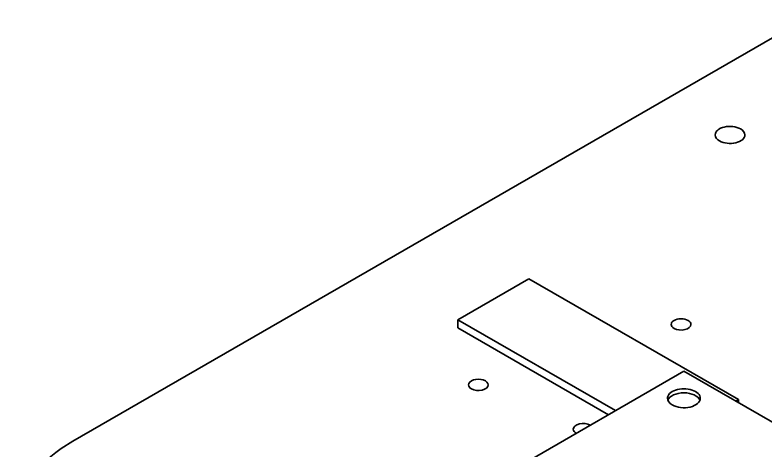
# Model space of a CAD drawing. Extents: x 537 to 786, y 346 to 499.
# Drawn here: x 644.62 to 652.2, y 486.43 to 490.83 of the extents above; entities that cross this region are included whole.
import ezdxf

# ---------------------------------------------------------------- set-up
doc = ezdxf.new("R2010")
doc.units = 0

msp = doc.modelspace()

# ---------------------------------------------------------------- linework, layer by layer
at = {"color": 7, "lineweight": 35, "ltscale": 0.215865}
msp.add_line((652.6789, 490.834), (645.2011, 486.5166), dxfattribs=at)
at = {"color": 7, "lineweight": 35, "ltscale": 0.020756}
msp.add_line((649.8134, 488.1625), (649.0944, 487.7474), dxfattribs=at)
at = {"color": 7, "lineweight": 35, "ltscale": 0.061171}
msp.add_line((651.9324, 486.9391), (649.8134, 488.1625), dxfattribs=at)
at = {"color": 7, "lineweight": 35, "ltscale": 0.046018}
msp.add_line((649.0944, 487.7474), (650.6885, 486.8271), dxfattribs=at)
at = {"color": 7, "lineweight": 35, "ltscale": 0.002041}
msp.add_line((649.0944, 487.7474), (649.0944, 487.6658), dxfattribs=at)
at = {"color": 7, "lineweight": 35, "ltscale": 0.043976}
msp.add_line((650.6178, 486.7862), (649.0944, 487.6658), dxfattribs=at)
at = {"color": 7, "lineweight": 35, "ltscale": 0.061238}
msp.add_line((651.3812, 487.227), (649.2599, 486.0022), dxfattribs=at)
at = {"color": 7, "lineweight": 35, "ltscale": 0.061237}
msp.add_line((653.5025, 486.0022), (651.3812, 487.227), dxfattribs=at)
at = {"color": 7, "lineweight": 35, "ltscale": 0.000759517}
msp.add_line((651.9061, 486.9239), (651.9324, 486.9391), dxfattribs=at)
at = {"color": 7, "lineweight": 35, "ltscale": 0.000759125}
msp.add_line((651.9324, 486.9391), (651.9324, 486.9087), dxfattribs=at)
at = {"color": 7, "lineweight": 35, "ltscale": 0.003483}
msp.add_line((645.2011, 486.5166), (645.0833, 486.4424), dxfattribs=at)
at = {"color": 7, "lineweight": 35}
for centre, radius, start, end in [((651.9237, 489.6108), 0.0753, 6.5541, 66.5453), ((651.7721, 489.6278), 0.0753, 186.55411, 246.54529), ((649.2518, 487.0938), 0.0502, 186.5453, 246.52971), ((650.3124, 486.6448), 0.0502, 186.5453, 246.52971)]:
    msp.add_arc(centre, radius, start, end, dxfattribs=at)
for centre, major_axis, start_param, end_param in [((651.8479, 489.6193), (0.15, 0), 0.785398, 3.141593), ((651.8479, 489.6193), (0.15, 0), 3.926991, 6.283185), ((651.3529, 487.7006), (-0.1, 0), 3.141593, 6.283185), ((651.3529, 487.7006), (-0.1, 0), 0, 0.785398), ((651.3529, 487.7006), (-0.1, 0), 0.785398, 3.141593), ((649.3023, 487.0882), (0.1, 0), 6.283185, 9.424778), ((649.3023, 487.0882), (-0.1, 0), 0.785398, 3.141593), ((651.3812, 486.9525), (0.1661, 0), 0, 3.141593), ((651.3812, 486.9117), (0.1661, 0), 0.213856, 2.927738), ((651.3812, 486.9525), (0.1661, 0), 3.141593, 3.926991), ((651.3812, 486.9525), (0.1661, 0), 3.926991, 6.283185), ((650.363, 486.6391), (0.1, 0), 0.785398, 3.141593), ((646.6153, 485.7001), (2, 0), 2.443458, 3.141593)]:
    msp.add_ellipse(centre, major_axis=major_axis, ratio=0.57735, start_param=start_param, end_param=end_param, dxfattribs=at)

doc.saveas('drawing.dxf')
